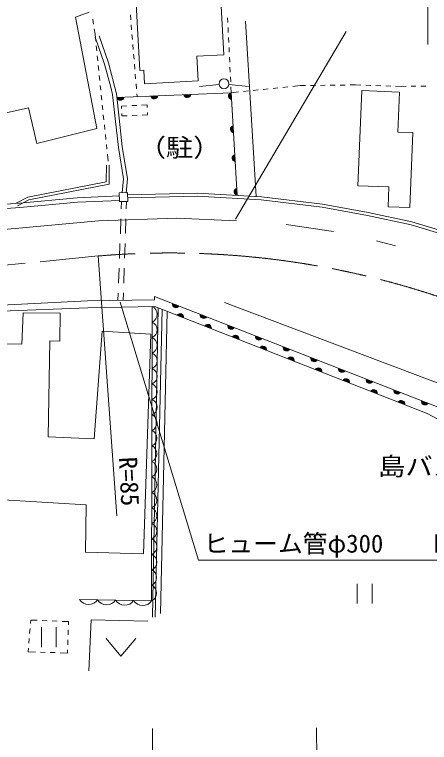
# Model space of a CAD drawing. Units: millimetres, scale not verified. Extents: x 40000 to 680000, y 20000 to 380000.
# Drawn here: x 496345 to 538242, y 259619 to 333201 of the extents above; entities that cross this region are included whole.
import ezdxf
from ezdxf.enums import TextEntityAlignment as Align

# ---------------------------------------------------------------- set-up
doc = ezdxf.new("R2010")
doc.units = ezdxf.units.MM
doc.header["$LTSCALE"] = 1000
doc.linetypes.add('CHAIN', pattern=[18.5, 12, -1.5, 3.5, -1.5])
for name, color, linetype, lineweight in [('M-BGD', 7, 'Continuous', 13), ('M-BMK', 2, 'CHAIN', 13), ('M-BMK-SRVR', 3, 'Continuous', 13), ('M-STR-HTXT', 7, 'Continuous', 13), ('M-STR-STRC', 7, 'Continuous', 13), ('M-STR-STRD', 7, 'Continuous', 13)]:
    doc.layers.add(name, color=color, linetype=linetype, lineweight=lineweight)
doc.layers.add('M-BGD-HTXT', color=7, linetype='Continuous')
doc.styles.add('ＭＳ ゴシック', font='')
doc.styles.get('ＭＳ ゴシック').set_extended_font_data('MS Gothic')

msp = doc.modelspace()

# ---------------------------------------------------------------- linework, layer by layer
at = {"layer": 'M-BGD'}
for p, q in [((504248, 332739), (504321, 332245)), ((508081, 332670), (508040, 333168)), ((517881, 332383), (517857, 332882)), ((508163, 331673), (508122, 332172)), ((517929, 331384), (517905, 331884)), ((520751, 314813), (519663, 332543)), ((504393, 331750), (504470, 331224)), ((504470, 331224), (504542, 330522)), ((508245, 330677), (508204, 331175)), ((529848, 331493), (518661, 312524)), ((517978, 330385), (517954, 330885)), ((504594, 330025), (504645, 329527)), ((508327, 329680), (508286, 330178)), ((518026, 329386), (518002, 329886)), ((504696, 329030), (504747, 328533)), ((508409, 328683), (508368, 329182)), ((508490, 327687), (508450, 328185)), ((518074, 328388), (518050, 328887)), ((504798, 328035), (504849, 327538)), ((518122, 327389), (518098, 327888)), ((504900, 327041), (504951, 326543)), ((508572, 326690), (508531, 327188)), ((518170, 326390), (518146, 326889)), ((505003, 326046), (505054, 325548)), ((508654, 325693), (508613, 326192)), ((516996, 326147), (515007, 325938)), ((517990, 326144), (519978, 325923)), ((525179, 326015), (524436, 325939)), ((525729, 326022), (525179, 326015)), ((526729, 326035), (526229, 326029)), ((527729, 326048), (527229, 326041)), ((528729, 326060), (528229, 326054)), ((529729, 326073), (529229, 326067)), ((530780, 326087), (530229, 326080)), ((531331, 326069), (530780, 326087)), ((532331, 326038), (531831, 326054)), ((533330, 326007), (532831, 326023)), ((534330, 325976), (533830, 325992)), ((537886, 325974), (537386, 325968)), ((518223, 325302), (518194, 325891)), ((518965, 325378), (518223, 325302)), ((519960, 325480), (519462, 325429)), ((520955, 325582), (520457, 325531)), ((521949, 325684), (521452, 325633)), ((522944, 325786), (522447, 325735)), ((523939, 325888), (523442, 325837)), ((535382, 325944), (534830, 325961)), ((535886, 325950), (535382, 325944)), ((536886, 325962), (536386, 325956)), ((505105, 325051), (505156, 324554)), ((508716, 324945), (508695, 325195)), ((505207, 324056), (505258, 323559)), ((507129, 323950), (507679, 323973)), ((507140, 323700), (507129, 323950)), ((508178, 323994), (508678, 324015)), ((509177, 324036), (509727, 324059)), ((509737, 323810), (509727, 324059)), ((505309, 323061), (505360, 322564)), ((507171, 322951), (507161, 323201)), ((509219, 323037), (509769, 323060)), ((509769, 323060), (509758, 323310)), ((507171, 322951), (507721, 322974)), ((508220, 322995), (508720, 323016)), ((505411, 322067), (505463, 321569)), ((505514, 321072), (505565, 320575)), ((505616, 320077), (505667, 319580)), ((505718, 319082), (505790, 318381)), ((507150, 314294), (507122, 313545)), ((507624, 313558), (507649, 314310)), ((507085, 312545), (507029, 311046)), ((507542, 311060), (507591, 312559)), ((506991, 310047), (506935, 308548)), ((507460, 308561), (507509, 310060)), ((506898, 307549), (506842, 306050)), ((507378, 306062), (507427, 307561)), ((506804, 305051), (506776, 304301)), ((507320, 304311), (507345, 305063)), ((510493, 304705), (510493, 304370)), ((510833, 303559), (510278, 272286)), ((511243, 303398), (510528, 272286)), ((511099, 272652), (511749, 303199)), ((530950, 275650), (530950, 273650)), ((532450, 275650), (532450, 273650)), ((497943, 271633), (497971, 271992)), ((497971, 271992), (498640, 271964)), ((499139, 271943), (499639, 271922)), ((500138, 271901), (500638, 271880)), ((501137, 271859), (501806, 271832)), ((501806, 271832), (501793, 271493)), ((497866, 270636), (497904, 271134)), ((499058, 271262), (499058, 269262)), ((500558, 271262), (500558, 269262)), ((501773, 270993), (501753, 270494)), ((497788, 269639), (497827, 270137)), ((505586, 270127), (507086, 268327)), ((507086, 268327), (508586, 270127)), ((501734, 269994), (501714, 269495)), ((497721, 268781), (497749, 269140)), ((498452, 268758), (497721, 268781)), ((499451, 268727), (498952, 268743)), ((500451, 268695), (499951, 268711)), ((501681, 268657), (500951, 268680)), ((501694, 268995), (501681, 268657))]:
    msp.add_line(p, q, dxfattribs=at)
for points in [[(508218, 341621), (508979, 327558), (509388, 327580), (509462, 326214), (514872, 326506), (514737, 328995), (517488, 329144), (516788, 342084)], [(531406, 325516), (531016, 315902), (534153, 315774), (534072, 313774), (536258, 313686), (536566, 321265), (535044, 321327), (535208, 325362)], [(506934, 314288), (507790, 314314), (507762, 315212), (506906, 315186)], [(485129, 287733), (485111, 284754), (503581, 283648), (503492, 278850), (509378, 278690), (510118, 300888), (505204, 301191), (504375, 290302), (499728, 290516), (499906, 300228), (500914, 300192), (500959, 303001), (497213, 303037), (497079, 299880), (492575, 299938), (492522, 301811), (485601, 301231), (485271, 291876), (486154, 291840), (486154, 287711)]]:
    msp.add_lwpolyline(points, close=True, dxfattribs=at)
for points in [[(503877, 333426), (502486, 332945), (504662, 321672), (498580, 320174), (497741, 323777), (490482, 322145), (490696, 321181), (487610, 320272), (487360, 321288), (477996, 319032), (477443, 321654), (476159, 321253), (475017, 325748), (475410, 325890), (473162, 335299)], [(507203, 315195), (507344, 316609), (506827, 319766), (506506, 322691), (506238, 325117), (506060, 325866), (505436, 328194), (504501, 330925)], [(507601, 315155), (507748, 316621), (507224, 319820), (506904, 322735), (506633, 325185), (506448, 325964), (505819, 328310), (504879, 331055)], [(518841, 314923), (518223, 325302), (506674, 324816)], [(496494, 314120), (497677, 314745), (505596, 316296), (505614, 317991)], [(496634, 313854), (497778, 314459), (505894, 316049), (505914, 317988)], [(507769, 314984), (514799, 315154), (521278, 314783), (527459, 314027), (532048, 313200), (536471, 312251), (541629, 310684), (543927, 309842), (552184, 310351), (559941, 310745)], [(476416, 312381), (478956, 312664), (486848, 313405), (496837, 314145), (502676, 314672), (506916, 314868)], [(476460, 311935), (479002, 312218), (486886, 312959), (496874, 313699), (502707, 314225), (506930, 314420)], [(507779, 314676), (514793, 314846), (521250, 314476), (527413, 313722), (531988, 312897), (536394, 311952), (541531, 310391), (544064, 309464), (552179, 309954), (559751, 310427)], [(510493, 304705), (539905, 293209), (555666, 284753)], [(447578, 297597), (457490, 299372), (465383, 300709), (466989, 300950), (476794, 302257), (484708, 303119), (495037, 303822), (503709, 304245), (510493, 304370)], [(447578, 297097), (457441, 298943), (465432, 300156), (467073, 300406), (476812, 301655), (484767, 302439), (495041, 303233), (503728, 303563), (510506, 303688)], [(502912, 274079), (510189, 273936), (510255, 303683)], [(555025, 283818), (538009, 292872), (510506, 303688)], [(509797, 271867), (504089, 272010), (503857, 266855)]]:
    msp.add_lwpolyline(points, dxfattribs=at)
msp.add_circle((517493, 326199), 500, dxfattribs=at)
for centre, radius, start, end in [((518298, 324955), 354, 102.19016, 264.59533), ((507021, 324885), 354, 191.18943, 353.59461), ((507021, 324885), 283, 193.41347, 351.37057), ((507021, 324885), 212, 197.1598, 347.62425), ((507021, 324885), 142, 204.87153, 339.91252), ((507021, 324885), 100, 215.18919, 329.59486), ((510464, 325030), 354, 191.18943, 353.59461), ((510464, 325030), 283, 193.41347, 351.37057), ((510464, 325030), 212, 197.1598, 347.62425), ((510464, 325030), 142, 204.87153, 339.91252), ((510464, 325030), 100, 215.18919, 329.59486), ((513789, 325169), 354, 191.18943, 353.59461), ((513789, 325169), 283, 193.41347, 351.37057), ((513789, 325169), 212, 197.1598, 347.62425), ((513789, 325169), 142, 204.87153, 339.91252), ((513789, 325169), 100, 215.18919, 329.59486), ((518298, 324955), 283, 104.41419, 262.37129), ((518298, 324955), 212, 108.16052, 258.62497), ((518298, 324955), 142, 115.87225, 250.91324), ((518298, 324955), 100, 126.18991, 240.59558), ((518497, 321609), 354, 102.19016, 264.59533), ((518497, 321609), 283, 104.41419, 262.37129), ((518497, 321609), 212, 108.16052, 258.62497), ((518497, 321609), 142, 115.87225, 250.91324), ((518497, 321609), 100, 126.18991, 240.59558), ((518671, 318686), 354, 102.19016, 264.59533), ((518671, 318686), 283, 104.41419, 262.37129), ((518671, 318686), 212, 108.16052, 258.62497), ((518671, 318686), 142, 115.87225, 250.91324), ((518671, 318686), 100, 126.18991, 240.59558), ((518874, 315275), 354, 102.19016, 264.59533), ((518874, 315275), 283, 104.41419, 262.37129), ((518874, 315275), 212, 108.16052, 258.62497), ((518874, 315275), 142, 115.87225, 250.91324), ((518874, 315275), 100, 126.18991, 240.59558), ((512645, 303922), 354, 167.44972, 329.8549), ((512645, 303922), 283, 169.67376, 327.63086), ((512645, 303922), 212, 173.42008, 323.88453), ((512645, 303922), 142, 181.13181, 316.1728), ((512645, 303922), 100, 191.44948, 305.85514), ((509891, 302901), 863, 294.73859, 65.00649), ((513070, 302621), 354, 347.32974, 149.73492), ((513070, 302621), 283, 349.55378, 147.51088), ((513070, 302621), 212, 353.30011, 143.76456), ((513070, 302621), 142, 1.01184, 136.05283), ((513070, 302621), 100, 11.3295, 125.73516), ((515439, 302830), 354, 167.44972, 329.8549), ((515439, 302830), 283, 169.67376, 327.63086), ((515439, 302830), 212, 173.42008, 323.88453), ((515439, 302830), 142, 181.13181, 316.1728), ((515439, 302830), 100, 191.44948, 305.85514), ((509887, 301336), 863, 294.73859, 65.00649), ((515862, 301523), 354, 347.32974, 149.73492), ((515862, 301523), 283, 349.55378, 147.51088), ((515862, 301523), 212, 353.30011, 143.76456), ((518233, 301737), 354, 167.44972, 329.8549), ((518233, 301737), 283, 169.67376, 327.63086), ((518233, 301737), 212, 173.42008, 323.88453), ((518233, 301737), 142, 181.13181, 316.1728), ((518233, 301737), 100, 191.44948, 305.85514), ((515862, 301523), 142, 1.01184, 136.05283), ((515862, 301523), 100, 11.3295, 125.73516), ((509884, 299770), 863, 294.73859, 65.00649), ((518654, 300426), 354, 347.32974, 149.73492), ((518654, 300426), 283, 349.55378, 147.51088), ((518654, 300426), 212, 353.30011, 143.76456), ((518654, 300426), 142, 1.01184, 136.05283), ((518654, 300426), 100, 11.3295, 125.73516), ((521027, 300645), 354, 167.44972, 329.8549), ((521027, 300645), 283, 169.67376, 327.63086), ((521027, 300645), 212, 173.42008, 323.88453), ((521027, 300645), 142, 181.13181, 316.1728), ((521027, 300645), 100, 191.44948, 305.85514), ((521446, 299328), 354, 347.32974, 149.73492), ((521446, 299328), 283, 349.55378, 147.51088), ((521446, 299328), 212, 353.30011, 143.76456), ((523822, 299553), 354, 167.44972, 329.8549), ((523822, 299553), 283, 169.67376, 327.63086), ((523822, 299553), 212, 173.42008, 323.88453), ((523822, 299553), 142, 181.13181, 316.1728), ((523822, 299553), 100, 191.44948, 305.85514), ((509880, 298204), 863, 294.73859, 65.00649), ((521446, 299328), 142, 1.01184, 136.05283), ((521446, 299328), 100, 11.3295, 125.73516), ((524238, 298230), 354, 347.32974, 149.73492), ((524238, 298230), 283, 349.55378, 147.51088), ((524238, 298230), 212, 353.30011, 143.76456), ((524238, 298230), 142, 1.01184, 136.05283), ((524238, 298230), 100, 11.3295, 125.73516), ((526616, 298461), 354, 167.44972, 329.8549), ((526616, 298461), 283, 169.67376, 327.63086), ((526616, 298461), 212, 173.42008, 323.88453), ((526616, 298461), 142, 181.13181, 316.1728), ((526616, 298461), 100, 191.44948, 305.85514), ((509877, 296639), 863, 294.73859, 65.00649), ((527030, 297132), 354, 347.32974, 149.73492), ((527030, 297132), 283, 349.55378, 147.51088), ((527030, 297132), 212, 353.30011, 143.76456), ((527030, 297132), 142, 1.01184, 136.05283), ((529410, 297369), 354, 167.44972, 329.8549), ((529410, 297369), 283, 169.67376, 327.63086), ((529410, 297369), 212, 173.42008, 323.88453), ((529410, 297369), 142, 181.13181, 316.1728), ((529410, 297369), 100, 191.44948, 305.85514), ((527030, 297132), 100, 11.3295, 125.73516), ((509874, 295073), 863, 294.73859, 65.00649), ((529821, 296034), 354, 347.32974, 149.73492), ((529821, 296034), 283, 349.55378, 147.51088), ((529821, 296034), 212, 353.30011, 143.76456), ((529821, 296034), 142, 1.01184, 136.05283), ((529821, 296034), 100, 11.3295, 125.73516), ((532204, 296277), 354, 167.44972, 329.8549), ((532204, 296277), 283, 169.67376, 327.63086), ((532204, 296277), 212, 173.42008, 323.88453), ((532204, 296277), 142, 181.13181, 316.1728), ((532204, 296277), 100, 191.44948, 305.85514), ((532613, 294936), 354, 347.32974, 149.73492), ((532613, 294936), 283, 349.55378, 147.51088), ((532613, 294936), 212, 353.30011, 143.76456), ((532613, 294936), 142, 1.01184, 136.05283), ((534998, 295185), 354, 167.44972, 329.8549), ((534998, 295185), 283, 169.67376, 327.63086), ((534998, 295185), 212, 173.42008, 323.88453), ((534998, 295185), 142, 181.13181, 316.1728), ((534998, 295185), 100, 191.44948, 305.85514), ((532613, 294936), 100, 11.3295, 125.73516), ((509870, 293508), 863, 294.73859, 65.00649), ((535405, 293838), 354, 347.32974, 149.73492), ((535405, 293838), 283, 349.55378, 147.51088), ((535405, 293838), 212, 353.30011, 143.76456), ((535405, 293838), 142, 1.01184, 136.05283), ((535405, 293838), 100, 11.3295, 125.73516), ((537792, 294093), 354, 167.44972, 329.8549), ((537792, 294093), 283, 169.67376, 327.63086), ((537792, 294093), 212, 173.42008, 323.88453), ((537792, 294093), 142, 181.13181, 316.1728), ((537792, 294093), 100, 191.44948, 305.85514), ((509867, 291942), 863, 294.73859, 65.00649), ((509863, 290376), 863, 294.73859, 65.00649), ((509860, 288811), 863, 294.73859, 65.00649), ((509856, 287245), 863, 294.73859, 65.00649), ((509853, 285679), 863, 294.73859, 65.00649), ((509849, 284114), 863, 294.73859, 65.00649), ((509846, 282548), 863, 294.73859, 65.00649), ((509842, 280982), 863, 294.73859, 65.00649), ((509839, 279417), 863, 294.73859, 65.00649), ((509835, 277851), 863, 294.73859, 65.00649), ((509832, 276286), 863, 294.73859, 65.00649), ((509828, 274720), 863, 294.73859, 65.00649), ((503833, 274639), 1078, 211.29556, 326.45783), ((505652, 274603), 1078, 211.29556, 326.45783), ((507472, 274567), 1078, 211.29556, 326.45783), ((509291, 274532), 1078, 211.29556, 326.45783)]:
    msp.add_arc(centre, radius, start, end, dxfattribs=at)
at = {"layer": 'M-BMK'}
msp.add_line((480504, 306379), (504776, 308794), dxfattribs=at)
msp.add_arc((512018, 223498), 85602, 55.19082, 94.85287, dxfattribs=at)
at = {"layer": 'M-BMK-SRVR'}
msp.add_line((506666, 282530), (504776, 308794), dxfattribs=at)
at = {"layer": 'M-STR-HTXT'}
for p, q in [((507010, 304125), (514931, 278059)), ((514931, 278059), (546381, 278059)), ((510275, 261017), (510314, 252017)), ((526851, 261089), (526890, 252089))]:
    msp.add_line(p, q, dxfattribs=at)
at = {"layer": 'M-STR-STRC'}
msp.add_line((538079, 334518), (538079, 330162), dxfattribs=at)
at = {"layer": 'M-STR-STRD'}
for p, q in [((523765, 311992), (528546, 311261)), ((532898, 310333), (534824, 309816))]:
    msp.add_line(p, q, dxfattribs=at)
for points in [[(424307, 300148), (434492, 302735), (445854, 305339), (452400, 306400), (467258, 308657), (474393, 309611), (482384, 310360), (496404, 311582), (504805, 312358), (512724, 312616), (518753, 312349)], [(517538, 304080), (541350, 295091), (556948, 286624)]]:
    msp.add_lwpolyline(points, dxfattribs=at)

# ---------------------------------------------------------------- texts
at = {"layer": 'M-BGD-HTXT', "style": 'ＭＳ ゴシック', "width": 1.1}
for s, p in [('（駐）', (513011, 318284)), ('島バス停', (538570, 286065))]:
    msp.add_text(s, height=1833, dxfattribs=at).set_placement(p, align=Align.BOTTOM_CENTER)
at = {"layer": 'M-BMK-SRVR', "style": 'ＭＳ ゴシック'}
msp.add_text('R=85', height=1833, rotation=272.902, dxfattribs=at).set_placement((507795, 288495), align=Align.MIDDLE_LEFT)
at = {"layer": 'M-STR-HTXT', "style": 'ＭＳ ゴシック'}
msp.add_text('ヒューム管φ300\u3000\u3000L=10.4', height=1833, dxfattribs=at).set_placement((530756, 278259), align=Align.BOTTOM_CENTER)

doc.saveas('drawing.dxf')
